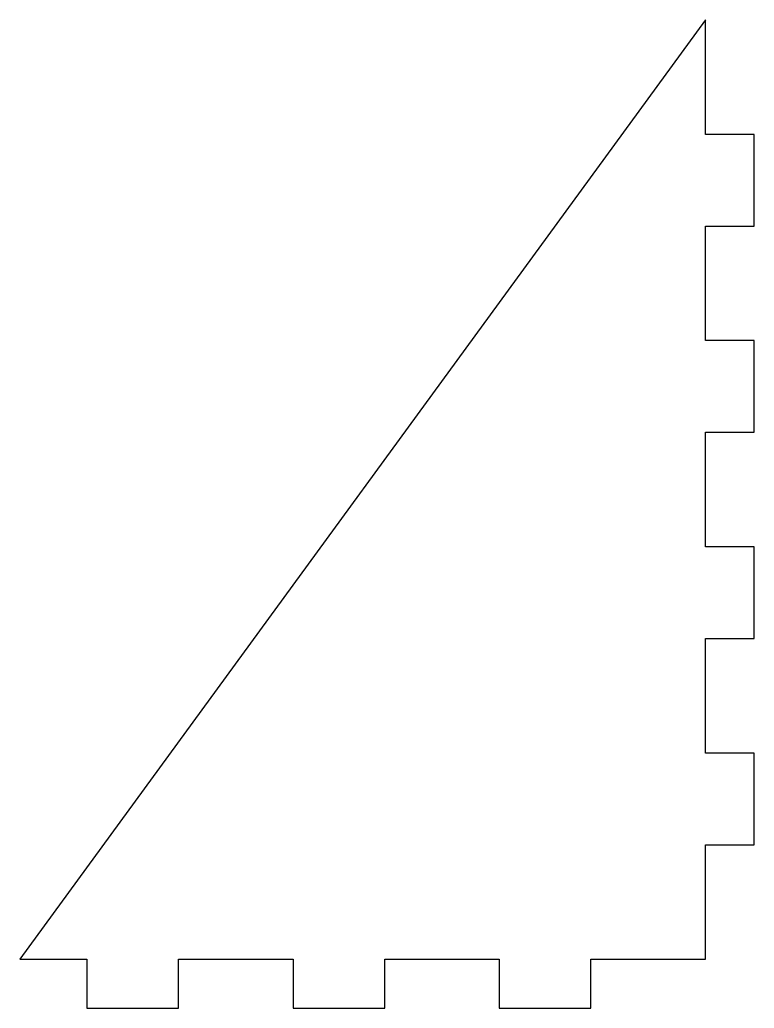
# Model space of a CAD drawing. Header units: millimetres. Extents: x -52 to 45, y -20 to 110.
import ezdxf

# ---------------------------------------------------------------- set-up
doc = ezdxf.new("R2010")
doc.units = ezdxf.units.MM

msp = doc.modelspace()

# ---------------------------------------------------------------- linework, layer by layer
msp.add_lwpolyline([(-51.65, -13.25), (-42.85, -13.25), (-42.85, -19.65), (-30.85, -19.65), (-30.85, -13.25), (-15.85, -13.25), (-15.85, -19.65), (-3.85, -19.65), (-3.85, -13.25), (11.15, -13.25), (11.15, -19.65), (23.15, -19.65), (23.15, -13.25), (38.15, -13.25), (38.15, 1.75), (44.55, 1.75), (44.55, 13.75), (38.15, 13.75), (38.15, 28.75), (44.55, 28.75), (44.55, 40.75), (38.15, 40.75), (38.15, 55.75), (44.55, 55.75), (44.55, 67.75), (38.15, 67.75), (38.15, 82.75), (44.55, 82.75), (44.55, 94.75), (38.15, 94.75), (38.15, 109.75)], close=True)

doc.saveas('drawing.dxf')
